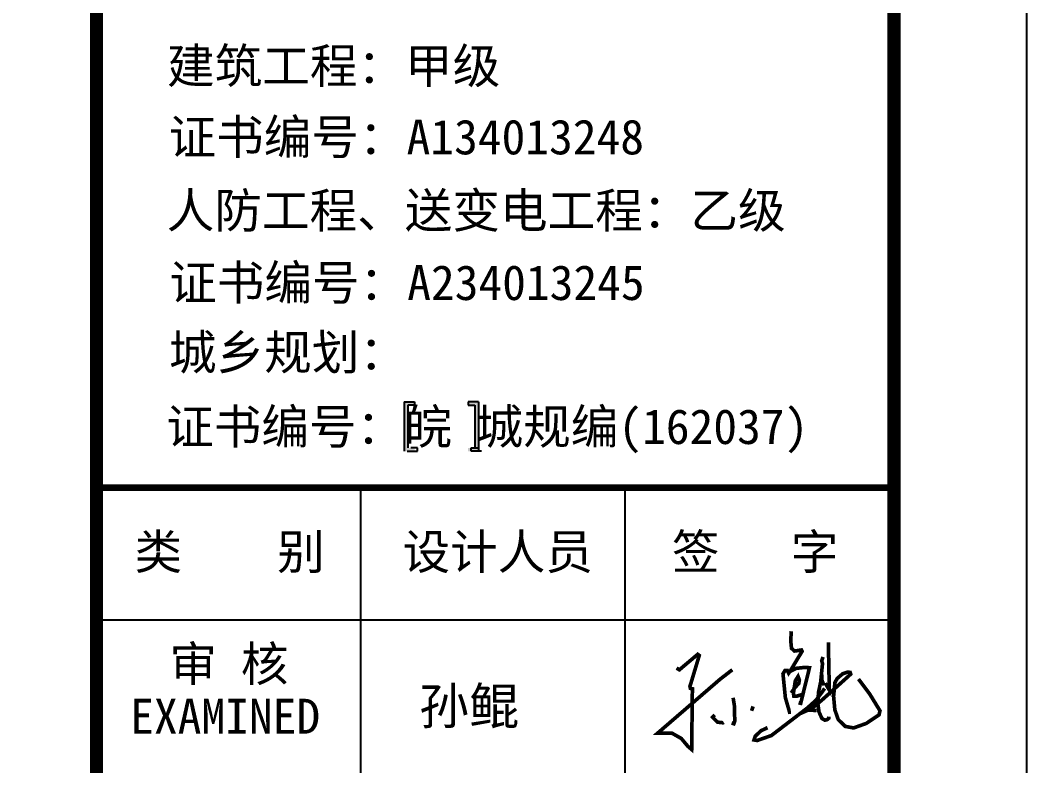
# Model space of a CAD drawing. Extents: x 69728788 to 150676229, y 15322671 to 43663798.
# Drawn here: x 75316443 to 75325164, y 19713766 to 19720231 of the extents above; entities that cross this region are included whole.
import ezdxf

# ---------------------------------------------------------------- set-up
doc = ezdxf.new("R2010")
doc.units = 0
doc.header["$LTSCALE"] = 1000
doc.header["$MEASUREMENT"] = 0
doc.layers.get('0').update_dxf_attribs({"linetype": 'CONTINUOUS'})
doc.layers.add('PUB_TITLE', color=4, linetype='CONTINUOUS')
doc.layers.add('图框', color=253, linetype='CONTINUOUS')
doc.layers.add('修改', color=7, linetype='CONTINUOUS', lineweight=20)
doc.styles.add('STYLE-黑体', font='simhei.ttf')
doc.styles.add('黑体', font='simhei.ttf', dxfattribs={"width": 0.6, "height": 4.3})

# ---------------------------------------------------------------- blocks, each defined once
blk = doc.blocks.new('5555')
at = {"layer": '修改', "color": 1, "const_width": 750}
for points in [[(2546225, -869415), (2546141, -871490), (2546284, -872921), (2546892, -873483), (2547353, -873421), (2548330, -873265), (2548330, -873265), (2548464, -873530), (2546131, -877395), (2545700, -878022), (2545455, -877483), (2544954, -877483), (2544541, -878175), (2545024, -883015), (2545889, -886026), (2545889, -886026), (2546173, -885988)], [(2553842, -871686), (2554034, -881467), (2553203, -880091)], [(2522716, -876986), (2523307, -877329), (2527057, -874161), (2527376, -874398), (2525673, -880071), (2525460, -880674), (2525567, -881147), (2525969, -881229), (2525824, -893691), (2525038, -893023), (2523701, -891421), (2521816, -890353), (2518817, -890353), (2531694, -879226), (2534158, -877327)], [(2552744, -874687), (2552478, -875485), (2552640, -876061), (2552271, -879813), (2551827, -881934), (2551665, -884135), (2551931, -885996), (2552522, -887311), (2553108, -887654), (2553573, -887567), (2553914, -887284), (2553928, -886921)], [(2545915, -877708), (2547248, -877032), (2549110, -876828), (2549966, -876910), (2549748, -877820), (2548171, -884205), (2547736, -884097)], [(2546228, -882073), (2547016, -880960), (2547777, -880131), (2547900, -879412), (2547628, -878692), (2547071, -879588), (2546679, -882105), (2546773, -882759), (2547300, -882759), (2548474, -882399), (2548609, -882432)], [(2548009, -886338), (2549639, -885613), (2550404, -885303), (2552445, -883610), (2556119, -880300), (2558144, -878476), (2558428, -878219), (2558316, -877868), (2557803, -877796), (2556786, -878149), (2555672, -879093), (2555192, -879934), (2554915, -882771), (2555166, -885531), (2555870, -887541), (2557317, -888942), (2559021, -889258), (2561621, -888324), (2564234, -886571), (2564424, -885738), (2562327, -882313), (2560017, -879222)], [(2552456, -877937), (2552509, -879438), (2552793, -880162), (2553011, -880429)], [(2541379, -889203), (2540053, -889824), (2538845, -890950), (2538602, -891716), (2539269, -891824), (2542160, -890818), (2549533, -885171), (2551342, -883541), (2553086, -881169)], [(2534323, -883065), (2534568, -884614), (2534661, -887828), (2534463, -888399), (2534008, -888248)], [(2538421, -884840), (2538097, -885745)], [(2548009, -886338), (2549639, -885613), (2550577, -885631), (2551434, -885695)], [(2530557, -886583), (2530115, -887061), (2531094, -888062), (2532236, -888202), (2532236, -888202), (2532398, -888111)]]:
    blk.add_lwpolyline(points, dxfattribs=at)

msp = doc.modelspace()

# ---------------------------------------------------------------- hatches: boundary and pattern name
at = {"layer": '图框'}
for points in [[(75319801.2, 19716892.5), (75319860.2, 19716892.5), (75319860.2, 19716922), (75319833, 19716922), (75319769.5, 19716922), (75319769.5, 19716493.7), (75319833, 19716493.7), (75319860.2, 19716493.7), (75319860.2, 19716523.2), (75319801.2, 19716523.2)], [(75320382, 19716523.2), (75320323, 19716523.2), (75320323, 19716493.7), (75320350.2, 19716493.7), (75320413.7, 19716493.7), (75320413.7, 19716922), (75320350.2, 19716922), (75320323, 19716922), (75320323, 19716892.5), (75320382, 19716892.5)]]:
    msp.add_hatch(color=4, dxfattribs=at).paths.add_polyline_path(points)

# ---------------------------------------------------------------- linework, layer by layer
at = {"layer": 'PUB_TITLE'}
msp.add_lwpolyline([(75107584.3, 19659082.8), (75325164.3, 19659082.8), (75325164.3, 19727392.8), (75107584.3, 19727392.8)], close=True, dxfattribs=at)
at = {"layer": 'PUB_TITLE', "const_width": 115}
msp.add_lwpolyline([(75110459.3, 19660232.8), (75324014.3, 19660232.8), (75324014.3, 19726242.8), (75110459.3, 19726242.8)], close=True, dxfattribs=at)
at = {"layer": '图框', "color": 4}
for p, q in [((75319769.5, 19716922), (75319833, 19716922)), ((75319769.5, 19716922), (75319769.5, 19716493.7)), ((75319833, 19716922), (75319860.2, 19716922)), ((75319860.2, 19716922), (75319860.2, 19716892.5)), ((75320350.2, 19716922), (75320323, 19716922)), ((75320323, 19716922), (75320323, 19716892.5)), ((75320413.7, 19716922), (75320350.2, 19716922)), ((75320413.7, 19716922), (75320413.7, 19716493.7)), ((75319860.2, 19716892.5), (75319801.2, 19716892.5)), ((75319801.2, 19716892.5), (75319801.2, 19716523.2)), ((75320323, 19716892.5), (75320382, 19716892.5)), ((75320382, 19716892.5), (75320382, 19716523.2)), ((75319795.9, 19716493.7), (75319859.4, 19716493.7)), ((75319886.6, 19716523.2), (75319827.6, 19716523.2)), ((75319859.4, 19716493.7), (75319886.6, 19716493.7)), ((75319886.6, 19716493.7), (75319886.6, 19716523.2)), ((75320349.4, 19716493.7), (75320349.4, 19716523.2)), ((75320349.4, 19716523.2), (75320408.4, 19716523.2)), ((75320376.6, 19716493.7), (75320349.4, 19716493.7)), ((75320440.2, 19716493.7), (75320376.6, 19716493.7))]:
    msp.add_line(p, q, dxfattribs=at)
at = {"layer": '图框', "color": 0}
msp.add_line((75317103.6, 19715033.2), (75324014.3, 19715033.2), dxfattribs=at)
msp.add_line((75317103.6, 19715033.2), (75324014.3, 19715033.2), dxfattribs=at)
at = {"layer": '图框', "color": 4, "const_width": 113.4}
msp.add_lwpolyline([(75324014.3, 19660232.8), (75317103.6, 19660232.8), (75317103.6, 19726242.8), (75324014.3, 19726242.8)], dxfattribs=at)
at = {"layer": '图框', "color": 0, "const_width": 57.5}
msp.add_lwpolyline([(75317103.6, 19716178.6), (75324014.3, 19716178.6), (75324014.3, 19704495.6), (75317103.6, 19704495.6)], close=True, dxfattribs=at)
at = {"layer": '图框', "color": 0}
for points in [[(75319394.4, 19715033.2), (75319394.4, 19716178.6)], [(75321685.2, 19715033.2), (75321685.2, 19716178.6)], [(75319394.4, 19708389.9), (75319394.4, 19715033.2)], [(75321685.2, 19708389.9), (75321685.2, 19715033.2)]]:
    msp.add_lwpolyline(points, dxfattribs=at)

# ---------------------------------------------------------------- block references
at = {"xscale": 0.04226250387728214, "yscale": 0.04226250434294343, "zscale": 0.04226249999999999}
msp.add_blockref('5555', (75215512.8, 19751677.5), dxfattribs=at)

# ---------------------------------------------------------------- texts
at = {"layer": '图框', "color": 4}
for s, height, style, p in [(' 建筑工程：甲级', 302.39, '黑体', (75317509.5, 19719683.4)), ('证书编号：A134013248', 302.386, '黑体', (75317728.3, 19719067.2)), ('人防工程、送变电工程：乙级', 302.386, '黑体', (75317712.4, 19718430.4)), ('证书编号：A234013245', 302.386, '黑体', (75317733.8, 19717804.6)), ('城乡规划：', 302.39, '黑体', (75317731.6, 19717200.5)), ('证书编号：皖 城规编(162037)', 302.386, '黑体', (75317707.4, 19716556.4)), ('孙鲲', 317.5, 'STYLE-黑体', (75319899.1, 19714126.2))]:
    msp.add_text(s, height=height, dxfattribs=dict(at, style=style)).set_placement(p)
at = {"layer": '图框', "color": 0, "style": 'STYLE-黑体'}
for s, p in [('类    别 ', (75317434, 19715471.2)), ('设计人员', (75319755.3, 19715471.2)), ('签   字', (75322088.8, 19715471.2)), ('审 核', (75317736.2, 19714499.8)), ('EXAMINED ', (75317396.1, 19714045.6))]:
    msp.add_text(s, height=302.39, dxfattribs=at).set_placement(p)

doc.saveas('drawing.dxf')
